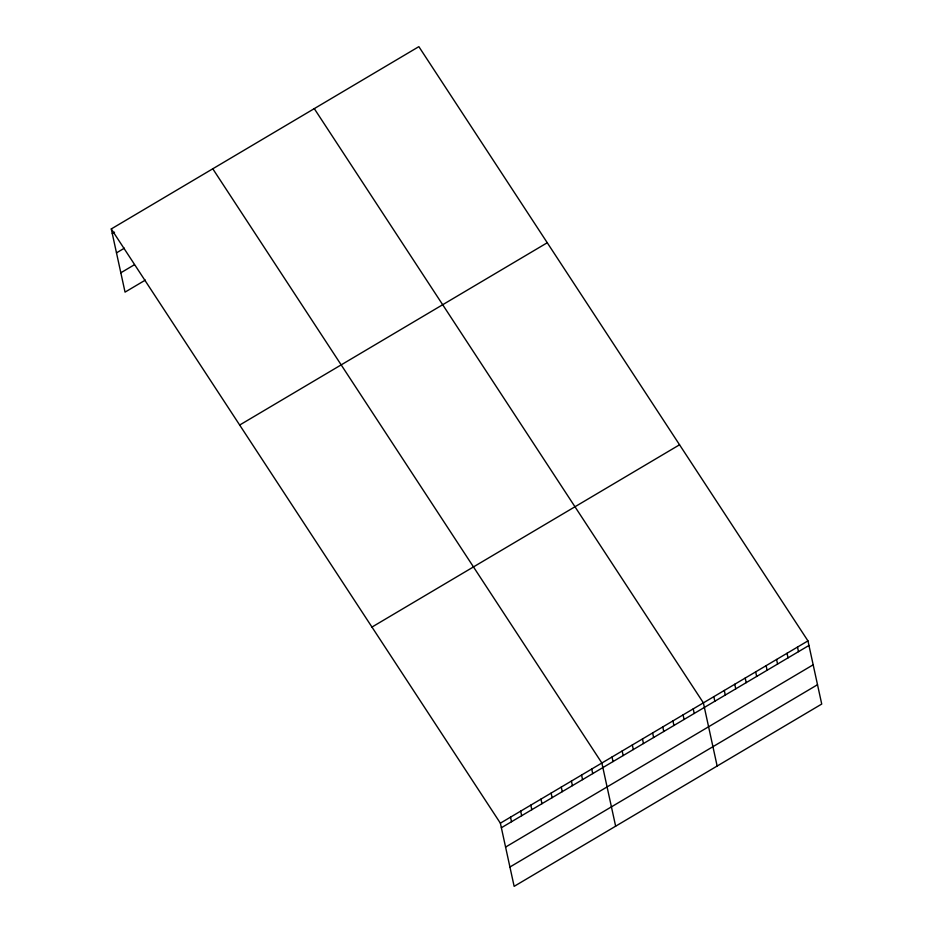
<?xml version="1.0" encoding="UTF-8"?>
<svg xmlns="http://www.w3.org/2000/svg" width="933" height="933" viewBox="0 0 933 933"><rect width="100%" height="100%" fill="white"/><g stroke="black" fill="none" stroke-linecap="round" stroke-linejoin="round"><path stroke-width="1.4" d="M111.272 228.947L418.859 46.65L807.955 640.878L821.728 704.053L514.141 886.35L500.368 823.174L111.272 228.947L125.045 292.122L145.35 280.098M112.275 233.518L114.526 232.189M116.485 252.866L124.381 248.178M120.835 272.786L134.364 264.762M239.676 425.04L547.263 242.743M371.964 627.069L679.551 444.784M500.368 823.174L807.955 640.878M501.371 827.746L808.946 645.461M505.581 847.082L813.168 664.797M509.931 867.014L817.506 684.717M314.281 108.625L703.377 702.852L717.15 766.04M212.782 168.791L601.867 763.007L615.64 826.195M797.493 647.07L798.496 651.654M787.032 653.275L788.035 657.847M776.583 659.468L777.574 664.051M766.121 665.672L767.113 670.244M755.66 671.865L756.663 676.448M745.199 678.058L746.202 682.641M734.749 684.262L735.74 688.846M724.288 690.455L725.291 695.038M713.827 696.659L714.83 701.243M693.219 708.87L694.222 713.453M683.073 714.888L684.076 719.471M672.926 720.906L673.918 725.477M662.768 726.924L663.771 731.495M652.622 732.93L653.625 737.513M642.475 738.948L643.467 743.531M632.317 744.966L633.32 749.549M622.171 750.983L623.174 755.555M612.025 757.001L613.016 761.573M591.72 769.025L592.723 773.609M581.574 775.043L582.565 779.626M571.416 781.061L572.419 785.644M561.269 787.079L562.272 791.65M551.123 793.097L552.114 797.668M540.965 799.103L541.968 803.686M530.819 805.121L531.822 809.704M520.672 811.139L521.664 815.722M510.514 817.156L511.517 821.728"/></g></svg>
